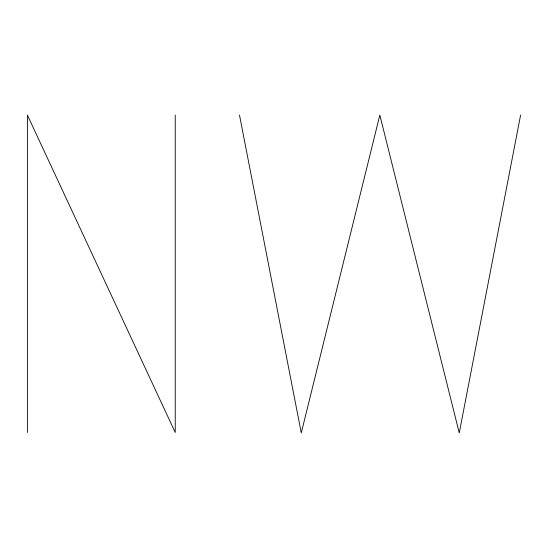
<?xml version="1.0" encoding="UTF-8"?>
<svg xmlns="http://www.w3.org/2000/svg" width="548" height="548" viewBox="0 0 548 548"><rect width="100%" height="100%" fill="white"/><g stroke="black" fill="none" stroke-linecap="round" stroke-linejoin="round"><path stroke-width="0.82" d="M520.6 115.087L459.258 432.913L379.833 115.087L301.277 432.913L239.497 115.087M175.237 115.087L175.237 432.482L27.4 115.087L27.4 432.482"/></g></svg>
